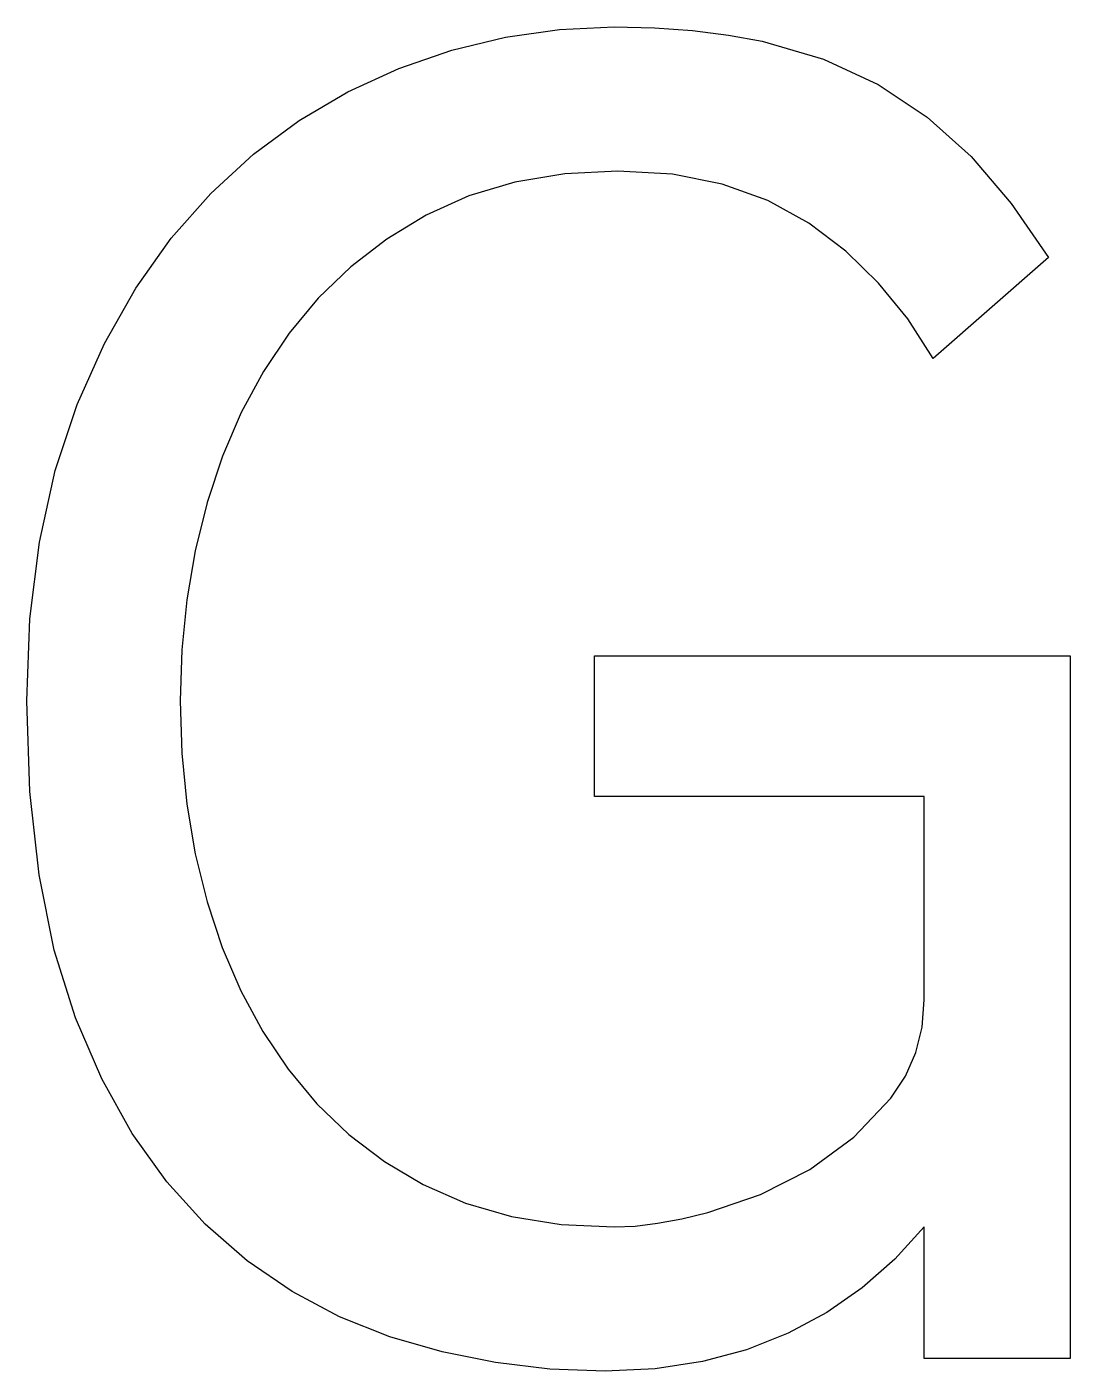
# Model space of a CAD drawing. Extents: x 0.7 to 8.8, y -0.1 to 10.3.
import ezdxf

# ---------------------------------------------------------------- set-up
doc = ezdxf.new("R2010")
doc.units = 0
doc.layers.get('0').update_dxf_attribs({"linetype": 'CONTINUOUS'})

msp = doc.modelspace()

# ---------------------------------------------------------------- linework, layer by layer
at = {"color": 0}
for p, q in [((4.829, 10.244), (5.25, 10.264)), ((5.25, 10.264), (5.561, 10.257)), ((3.999, 10.084), (4.411, 10.184)), ((4.411, 10.184), (4.829, 10.244)), ((5.561, 10.257), (5.854, 10.236)), ((5.854, 10.236), (6.13, 10.201)), ((6.13, 10.201), (6.389, 10.153)), ((3.59, 9.944), (3.999, 10.084)), ((6.389, 10.153), (6.863, 10.014)), ((6.863, 10.014), (7.285, 9.819)), ((3.195, 9.764), (3.59, 9.944)), ((2.821, 9.543), (3.195, 9.764)), ((7.285, 9.819), (7.661, 9.569)), ((2.469, 9.282), (2.821, 9.543)), ((7.661, 9.569), (8, 9.264)), ((2.139, 8.979), (2.469, 9.282)), ((8, 9.264), (8.309, 8.903)), ((4.868, 9.132), (4.484, 9.068)), ((5.278, 9.153), (4.868, 9.132)), ((5.698, 9.128), (5.278, 9.153)), ((6.083, 9.052), (5.698, 9.128)), ((4.484, 9.068), (4.128, 8.961)), ((6.434, 8.926), (6.083, 9.052)), ((1.835, 8.635), (2.139, 8.979)), ((4.128, 8.961), (3.799, 8.812)), ((6.75, 8.75), (6.434, 8.926)), ((3.799, 8.812), (3.496, 8.628)), ((8.309, 8.903), (8.597, 8.486)), ((7.034, 8.534), (6.75, 8.75)), ((1.562, 8.25), (1.835, 8.635)), ((3.496, 8.628), (3.219, 8.415)), ((7.288, 8.288), (7.034, 8.534)), ((3.219, 8.415), (2.968, 8.173)), ((8.597, 8.486), (7.708, 7.708)), ((1.321, 7.823), (1.562, 8.25)), ((7.513, 8.013), (7.288, 8.288)), ((2.968, 8.173), (2.743, 7.903)), ((7.708, 7.708), (7.513, 8.013)), ((2.743, 7.903), (2.545, 7.608)), ((1.111, 7.354), (1.321, 7.823)), ((2.545, 7.608), (2.373, 7.292)), ((0.941, 6.844), (1.111, 7.354)), ((2.373, 7.292), (2.229, 6.955)), ((2.229, 6.955), (2.111, 6.597)), ((0.819, 6.293), (0.941, 6.844)), ((2.111, 6.597), (2.02, 6.226)), ((0.746, 5.702), (0.819, 6.293)), ((2.02, 6.226), (1.955, 5.847)), ((1.955, 5.847), (1.916, 5.462)), ((0.722, 5.069), (0.746, 5.702)), ((1.916, 5.462), (1.903, 5.069)), ((5.097, 4.333), (5.097, 5.417)), ((5.097, 5.417), (8.764, 5.417)), ((8.764, 5.417), (8.764, 0)), ((0.746, 4.37), (0.722, 5.069)), ((1.903, 5.069), (1.916, 4.665)), ((1.916, 4.665), (1.955, 4.273)), ((0.816, 3.729), (0.746, 4.37)), ((1.955, 4.273), (2.02, 3.891)), ((7.639, 4.333), (5.097, 4.333)), ((7.639, 2.764), (7.639, 4.333)), ((2.02, 3.891), (2.111, 3.521)), ((0.933, 3.148), (0.816, 3.729)), ((2.111, 3.521), (2.228, 3.167)), ((1.097, 2.625), (0.933, 3.148)), ((2.228, 3.167), (2.372, 2.833)), ((2.372, 2.833), (2.541, 2.521)), ((7.623, 2.555), (7.639, 2.764)), ((1.3, 2.156), (1.097, 2.625)), ((2.541, 2.521), (2.736, 2.229)), ((7.575, 2.359), (7.623, 2.555)), ((7.494, 2.177), (7.575, 2.359)), ((2.736, 2.229), (2.957, 1.963)), ((7.382, 2.007), (7.494, 2.177)), ((1.535, 1.734), (1.3, 2.156)), ((7.097, 1.707), (7.382, 2.007)), ((2.957, 1.963), (3.205, 1.726)), ((1.8, 1.361), (1.535, 1.734)), ((3.205, 1.726), (3.478, 1.518)), ((6.757, 1.458), (7.097, 1.707)), ((3.478, 1.518), (3.778, 1.34)), ((6.377, 1.264), (6.757, 1.458)), ((2.097, 1.035), (1.8, 1.361)), ((3.778, 1.34), (4.104, 1.197)), ((5.972, 1.125), (6.377, 1.264)), ((4.104, 1.197), (4.458, 1.095)), ((4.458, 1.095), (4.84, 1.034)), ((5.41, 1.021), (5.583, 1.042)), ((5.583, 1.042), (5.771, 1.076)), ((5.771, 1.076), (5.972, 1.125)), ((2.421, 0.754), (2.097, 1.035)), ((4.84, 1.034), (5.25, 1.014)), ((5.25, 1.014), (5.41, 1.021)), ((7.639, 1.014), (7.412, 0.765)), ((7.639, 0), (7.639, 1.014)), ((2.766, 0.516), (2.421, 0.754)), ((7.412, 0.765), (7.161, 0.545)), ((7.161, 0.545), (6.888, 0.355)), ((3.132, 0.32), (2.766, 0.516)), ((3.521, 0.167), (3.132, 0.32)), ((6.888, 0.355), (6.59, 0.194)), ((3.924, 0.051), (3.521, 0.167)), ((6.59, 0.194), (6.27, 0.067)), ((4.335, -0.031), (3.924, 0.051)), ((6.27, 0.067), (5.929, -0.024)), ((8.764, 0), (7.639, 0)), ((4.754, -0.081), (4.335, -0.031)), ((5.181, -0.097), (4.754, -0.081)), ((5.565, -0.079), (5.181, -0.097)), ((5.929, -0.024), (5.565, -0.079))]:
    msp.add_line(p, q, dxfattribs=at)

doc.saveas('drawing.dxf')
